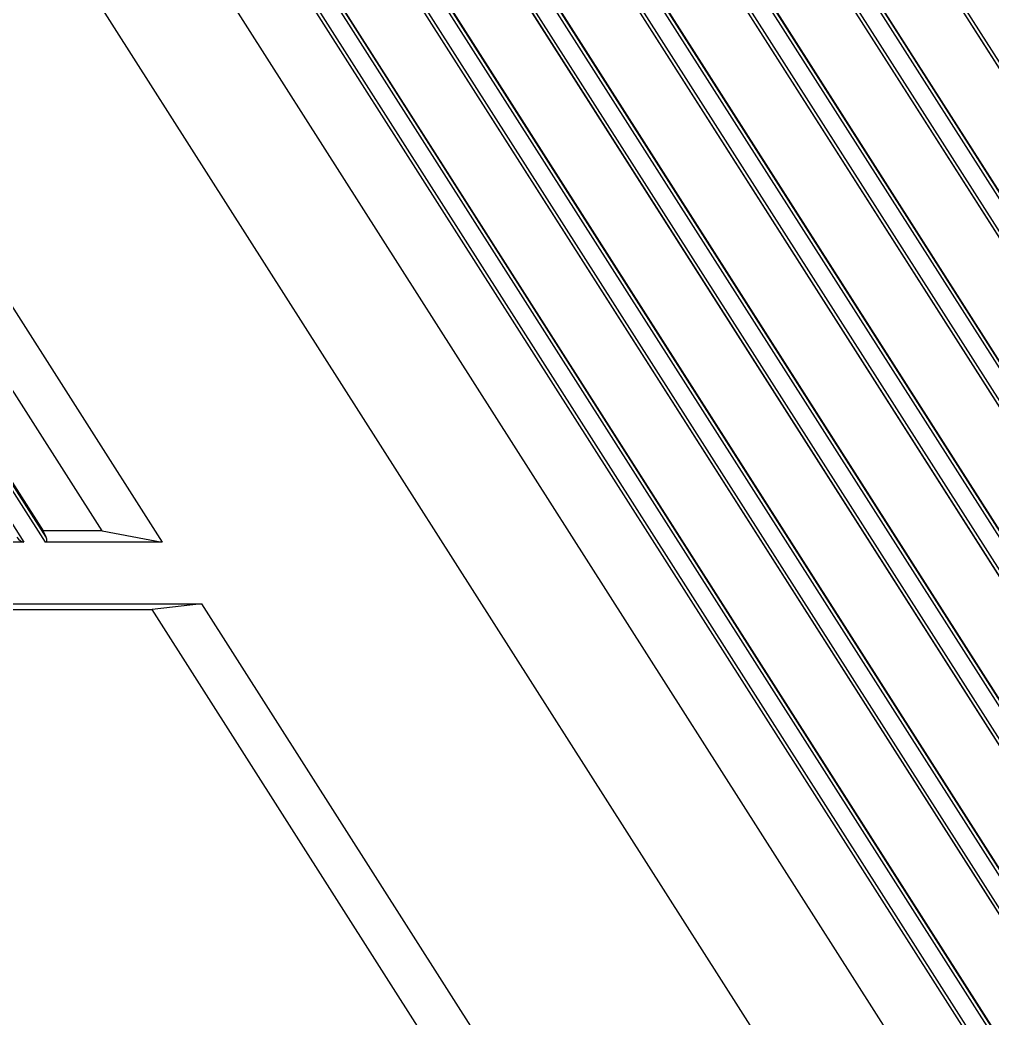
# Model space of a CAD drawing. Header units: millimetres. Extents: x 1409 to 26878, y 589 to 5187.
# Drawn here: x 15272.7 to 15359.2, y 3715.3 to 3804.2 of the extents above; entities that cross this region are included whole.
import ezdxf

# ---------------------------------------------------------------- set-up
doc = ezdxf.new("R2010")
doc.units = ezdxf.units.MM

# ---------------------------------------------------------------- blocks, each defined once
blk = doc.blocks.new('1111')
at = {"color": 7, "linetype": 'Continuous'}
for p, q in [((16405.676, 7051.134), (16600.504, 6745.316)), ((16412.996, 7050.624), (16601.677, 6754.455)), ((16415.394, 7050.956), (16602.197, 6757.734)), ((16422.6, 7050.624), (16601.677, 6769.531)), ((16424.998, 7050.956), (16602.197, 6772.809)), ((16432.204, 7050.624), (16601.677, 6784.606)), ((16434.602, 7050.956), (16602.197, 6787.885)), ((16441.809, 7050.624), (16601.677, 6799.681)), ((16444.206, 7050.956), (16602.197, 6802.96)), ((16451.413, 7050.624), (16601.677, 6814.757)), ((16453.81, 7050.956), (16602.197, 6818.035)), ((16461.017, 7050.624), (16601.677, 6829.832)), ((16463.414, 7050.956), (16602.197, 6833.111)), ((16470.621, 7050.624), (16601.677, 6844.908)), ((16561.286, 6817.893), (16438.754, 7010.23)), ((16561.538, 6818.054), (16439.006, 7010.391)), ((16561.286, 6821.358), (16440.961, 7010.23)), ((16561.538, 6821.518), (16441.213, 7010.391)), ((16561.286, 6832.968), (16448.358, 7010.23)), ((16561.538, 6833.129), (16448.61, 7010.391)), ((16561.286, 6836.433), (16450.565, 7010.23)), ((16561.538, 6836.594), (16450.817, 7010.391)), ((16561.286, 6848.044), (16457.962, 7010.23)), ((16561.538, 6848.204), (16458.214, 7010.391)), ((16561.286, 6851.508), (16460.169, 7010.23)), ((16561.538, 6851.669), (16460.421, 7010.391)), ((16561.286, 6863.119), (16467.566, 7010.23)), ((16561.538, 6863.28), (16467.818, 7010.391)), ((16561.286, 6866.584), (16469.773, 7010.23)), ((16561.538, 6866.744), (16470.025, 7010.391)), ((16561.286, 6878.195), (16477.17, 7010.23)), ((16561.538, 6878.355), (16477.422, 7010.391)), ((16561.286, 6881.659), (16479.377, 7010.23)), ((16561.538, 6881.82), (16479.629, 7010.391)), ((16561.286, 6893.27), (16486.774, 7010.23)), ((16561.538, 6893.43), (16487.026, 7010.391)), ((16561.286, 6896.735), (16488.981, 7010.23)), ((16561.538, 6896.895), (16489.233, 7010.391)), ((16561.286, 6908.345), (16496.378, 7010.23)), ((16561.538, 6908.506), (16496.63, 7010.391)), ((16553.115, 6801.113), (16423.209, 7005.024)), ((16423.868, 6945.494), (16470.859, 6871.734)), ((16472.782, 6871.734), (16426.275, 6944.734)), ((16426.507, 6945.048), (16472.576, 6872.734)), ((16472.842, 6872.178), (16426.519, 6944.89)), ((16436.517, 6944.968), (16483.173, 6871.734)), ((16477.83, 6872.734), (16440.086, 6931.981)), ((16477.83, 6872.734), (16472.576, 6872.734)), ((16472.842, 6872.178), (16472.576, 6872.734)), ((16477.83, 6872.734), (16483.173, 6871.734)), ((16470.859, 6871.734), (16466.26, 6871.734)), ((16483.173, 6871.734), (16472.782, 6871.734)), ((16355.608, 6866.234), (16486.677, 6866.234)), ((16486.677, 6866.234), (16482.29, 6865.734)), ((16486.677, 6866.234), (16555.773, 6757.774)), ((16355.29, 6865.734), (16482.29, 6865.734)), ((16552.963, 6754.799), (16482.29, 6865.734))]:
    blk.add_line(p, q, dxfattribs=at)
for centre, start_param, end_param in [((16470.476, 6872.334), 1.521772, 2.830769), ((16472.399, 6872.334), -3.452417, -2.14342)]:
    blk.add_ellipse(centre, major_axis=(-0.473, 0.571), ratio=0.388195, start_param=start_param, end_param=end_param, dxfattribs=at)
blk = doc.blocks.new('*U147')
blk.add_blockref('1111', (-16308.281, -6888.884))
blk = doc.blocks.new('*U148')
at = {"color": 0, "linetype": 'ByBlock', "lineweight": -2, "transparency": 16777216}
blk.add_blockref('*U147', (0, 1350), dxfattribs=at)

msp = doc.modelspace()

# ---------------------------------------------------------------- block references
msp.add_blockref('*U148', (15110.4576, 2424.8499))

doc.saveas('drawing.dxf')
